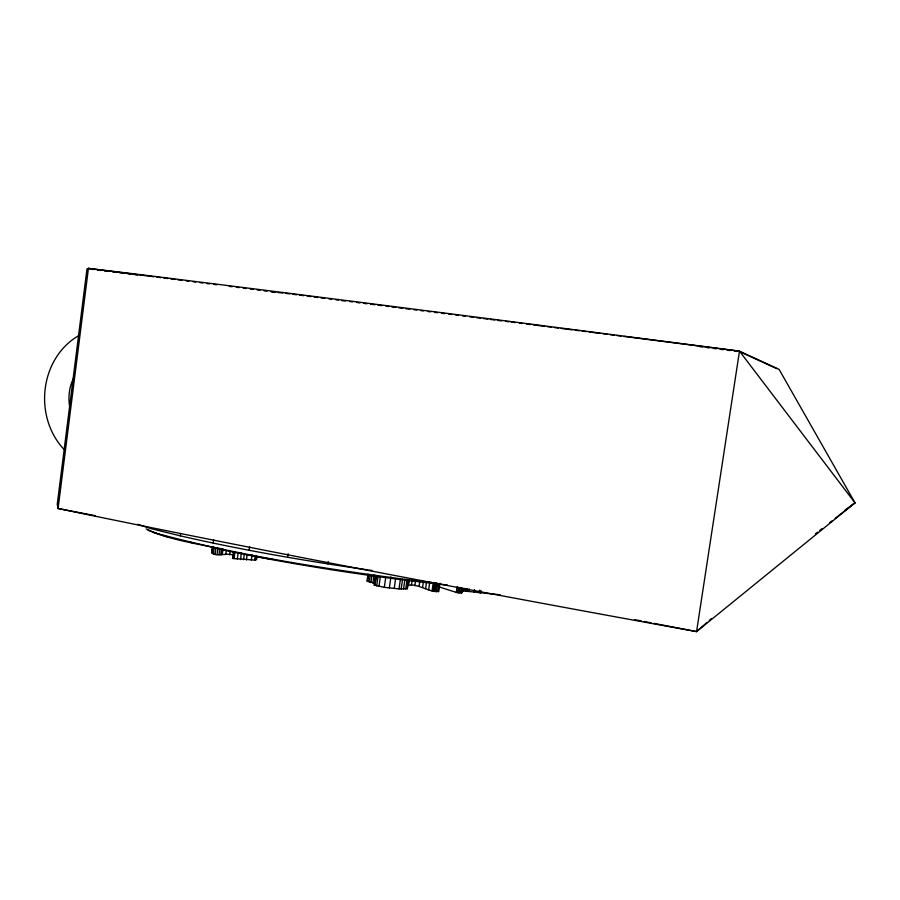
<?xml version="1.0" encoding="UTF-8"?>
<svg xmlns="http://www.w3.org/2000/svg" width="900" height="900" viewBox="0 0 900 900"><rect width="100%" height="100%" fill="white"/><g stroke="black" fill="none" stroke-linecap="round" stroke-linejoin="round"><path stroke-width="1.35" d="M153.979 276.773L88.425 268.403L58.084 508.511L102.038 517.613A2057.737 104.704 9.2 0 0 696.566 631.597L855 502.853L779.085 369.36L739.485 351.157A2074.32 26.584 7.7 0 0 133.29 273.746L88.425 268.403L86.962 269.01L57.251 504.315L58.084 508.511L95.321 515.689M367.762 569.858C304.875 560.858 242.213 550.08 180.292 535.849L180.596 533.52M212.659 546.525C206.865 560.824 227.666 551.261 233.494 555.435M213.165 543.127L213.638 539.584M212.029 553.466L212.906 546.851M213.39 553.905L214.279 547.279M215.111 554.265L215.989 547.639M217.058 554.58L217.946 547.942M218.993 554.771L219.881 548.145M220.691 554.794L221.389 549.484M221.524 554.659L222.232 549.371M221.906 554.467L222.739 549.079M222.266 554.265L222.975 548.989M225.776 554.524L226.305 550.564M229.59 554.929L230.119 550.969M256.849 556.774L256.489 559.418L254.655 560.07L232.954 558.472L233.37 551.576M232.954 558.472L233.843 551.79M234.034 558.697L234.934 552.004M237.296 559.181L238.185 552.499M240.502 559.53L241.391 552.847M243.562 559.766L244.282 554.434M246.454 559.935L247.162 554.602M249.143 550.327L249.626 546.75M251.336 560.115L252.056 554.794M254.655 560.07L255.184 556.087M255.42 559.991L255.949 556.009M256.399 556.29L256.489 559.418M255.982 559.856L256.523 555.885M287.618 557.314L288.101 553.702M327.87 563.94L328.207 561.521M375.255 583.481L367.054 580.961L367.999 574.166M368.044 577.856L368.415 575.156M367.774 581.546L368.719 574.74M369.214 582.109L370.17 575.291M370.89 582.592L371.835 575.775M372.904 583.065L374.04 574.875M408.803 580.084L407.25 588.769L399.037 588.893L384.322 587.351L374.276 585.056L375.626 575.426M374.468 585.259L375.806 575.629M374.749 585.394L376.099 575.752M375.03 585.506L376.38 575.865M376.706 586.001L378.056 576.349M378.979 586.485L380.329 576.821M384.322 587.351L385.673 577.676M389.351 588.015L390.904 576.967M394.211 588.521L395.572 578.869M399.037 588.893L400.387 579.251M401.164 589.005L402.525 579.364M403.549 589.061L404.91 579.442M405.743 589.005L407.093 579.398M407.25 588.769L408.409 580.545M409.387 579.847L408.623 585.236C418.219 583.335 431.505 593.674 438.266 591.019M411.401 585.472L412.166 580.084M414.799 585.788L415.564 580.399M419.108 586.238L419.861 580.86M422.584 587.43L423.338 582.041M425.621 588.6L426.577 581.827M428.647 589.759L429.615 582.975M432.056 590.962L433.215 582.795M432.934 591.21L434.104 583.043M434.059 591.457L435.218 583.279M435.285 591.66L436.444 583.481M436.478 591.784L437.647 583.605M437.985 591.806L439.144 583.639M438.84 586.957L439.234 584.235M438.739 591.66L439.988 583.234M462.454 588.577L461.767 592.864L456.322 592.403L457.099 587.002M456.829 592.538L457.605 587.137M457.582 592.717L458.359 587.317M458.505 592.886L459.281 587.486M459.517 592.999L460.294 587.599M461.025 593.01L461.79 587.621M461.655 589.556L461.272 592.245L461.88 592.616M461.441 592.324L461.824 589.635M461.767 592.864L462.353 588.825M500.265 594.81L463.646 590.918L464.029 588.24M465.525 591.176L465.907 588.499M466.965 591.356L467.348 588.679M468.821 591.581L469.204 588.915M474.165 592.256L474.548 589.59M479.137 592.886L479.52 590.22M480.51 593.055L480.892 590.389M653.816 623.351L696.566 631.597L739.485 351.157L623.914 336.431M696.566 631.597L707.119 622.316M709.222 620.471L711.337 618.615M815.434 533.846L817.639 532.125M819.832 530.404L822.026 528.683M829.721 522.653L831.926 520.931M835.222 518.344L855 502.853L739.485 351.157M844.83 510.289L855 502.853M367.054 580.961L367.661 580.567M146.205 528.919C170.572 540.9 198.81 543.217 224.843 550.339C285.142 562.972 346.027 572.67 407.149 580.41L408.161 579.769L437.197 583.155M232.481 558.248L233.876 558.158M374.276 585.056L375.311 585.023M272.036 559.384L272.835 559.395M447.401 585.045L407.149 580.41M271.136 291.701L275.884 292.118M278.077 292.579L282.859 293.006M285.637 293.355L289.822 293.895M292.613 294.244L296.798 294.784M299.588 295.132L303.772 295.673M307.215 296.269L310.736 296.561M314.145 297.146L317.711 297.45M321.086 298.024L324.686 298.339M328.871 298.868L331.661 299.228M335.835 299.756L338.625 300.116M341.899 300.656L345.6 301.005M349.785 301.534L352.575 301.894M356.76 302.423L359.933 302.94M363.724 303.311L366.863 303.806M370.699 304.2L374.884 304.729M377.966 305.213L381.859 305.618M386.032 306.157L388.822 306.506M391.838 306.968L395.798 307.395M398.779 307.845L402.772 308.284M405.709 308.723L409.736 309.173M414.034 309.78L416.711 310.061M420.975 310.657L423.686 310.95M427.905 311.535L430.661 311.839M434.846 312.412L437.625 312.728M441.776 313.29L444.6 313.616M448.718 314.168L451.575 314.505M455.647 315.045L458.539 315.394M462.589 315.923L465.514 316.282M469.699 316.822L473.692 317.317M476.46 317.678L480.623 318.195M483.401 318.555L487.822 319.129M490.331 319.433L494.798 320.017M497.588 320.377L501.772 320.906M505.598 321.356L508.736 321.795M511.144 322.065L515.306 322.582M519.48 323.123L522.27 323.471M526.444 324.011L530.629 324.54M533.408 324.889L544.545 326.317M547.335 326.666L551.509 327.195M554.299 327.555L558.472 328.084M561.251 328.444L572.4 329.861M575.179 330.221L579.352 330.75M582.143 331.099L586.316 331.639M589.106 331.988L600.244 333.405M603.034 333.765L607.207 334.294M609.986 334.654L614.171 335.183M616.95 335.543L621.135 336.071M156.769 277.121L160.954 277.661M163.744 278.01L167.929 278.55M170.719 278.899L174.904 279.439M177.694 279.787L181.879 280.327M186.064 280.856L188.854 281.216M193.039 281.745L195.829 282.105M200.014 282.634L202.804 282.994M206.989 283.523L209.779 283.882M213.964 284.411L216.754 284.771M229.309 286.369L232.099 286.729M236.284 287.257L239.074 287.618M243.259 288.146L246.049 288.506M250.234 289.046L253.024 289.395M257.209 289.935L259.999 290.284M264.184 290.824L266.974 291.173M101.509 270.405L97.358 269.876L100.159 270.517M104.288 270.765L108.439 271.294M112.601 271.822L115.369 272.171M119.531 272.7L123.683 273.24M127.845 273.769L130.612 274.118M134.775 274.646L137.554 275.006M699.66 346.68L702.439 347.04M706.601 347.569L709.38 347.929M713.543 348.457L716.321 348.806M720.484 349.346L723.262 349.695M727.425 350.224L730.204 350.584M734.366 351.113L737.145 351.461M105.266 271.069L108.034 271.429M369.135 570.06L371.902 570.431M153.54 532.575C236.925 555.244 322.582 568.496 408.161 579.769M271.125 559.294L257.231 556.717M461.666 590.591L463.646 590.918M634.511 619.627L641.408 620.955M644.164 621.495L651.06 622.822M88.425 268.403L94.376 269.595M271.474 291.656L273.814 292.174M180.292 535.849L151.009 528.637L137.689 524.295M438.435 586.721L456.322 592.403M161.752 535.028L167.456 536.861M148.061 530.291L160.121 534.668M189.428 541.901L194.299 543.533M220.759 548.876L224.843 550.339M254.981 555.773L258.165 557.055M740.171 351.9L776.79 368.651M291.521 562.433L293.715 563.546M329.715 568.744L330.874 569.678M368.854 574.56L368.921 575.336M64.08 449.483A69.593 60.626 -88.7 0 1 78.435 335.835M69.525 405.675A40.928 35.64 -88.7 0 1 73.328 378.686"/></g></svg>
